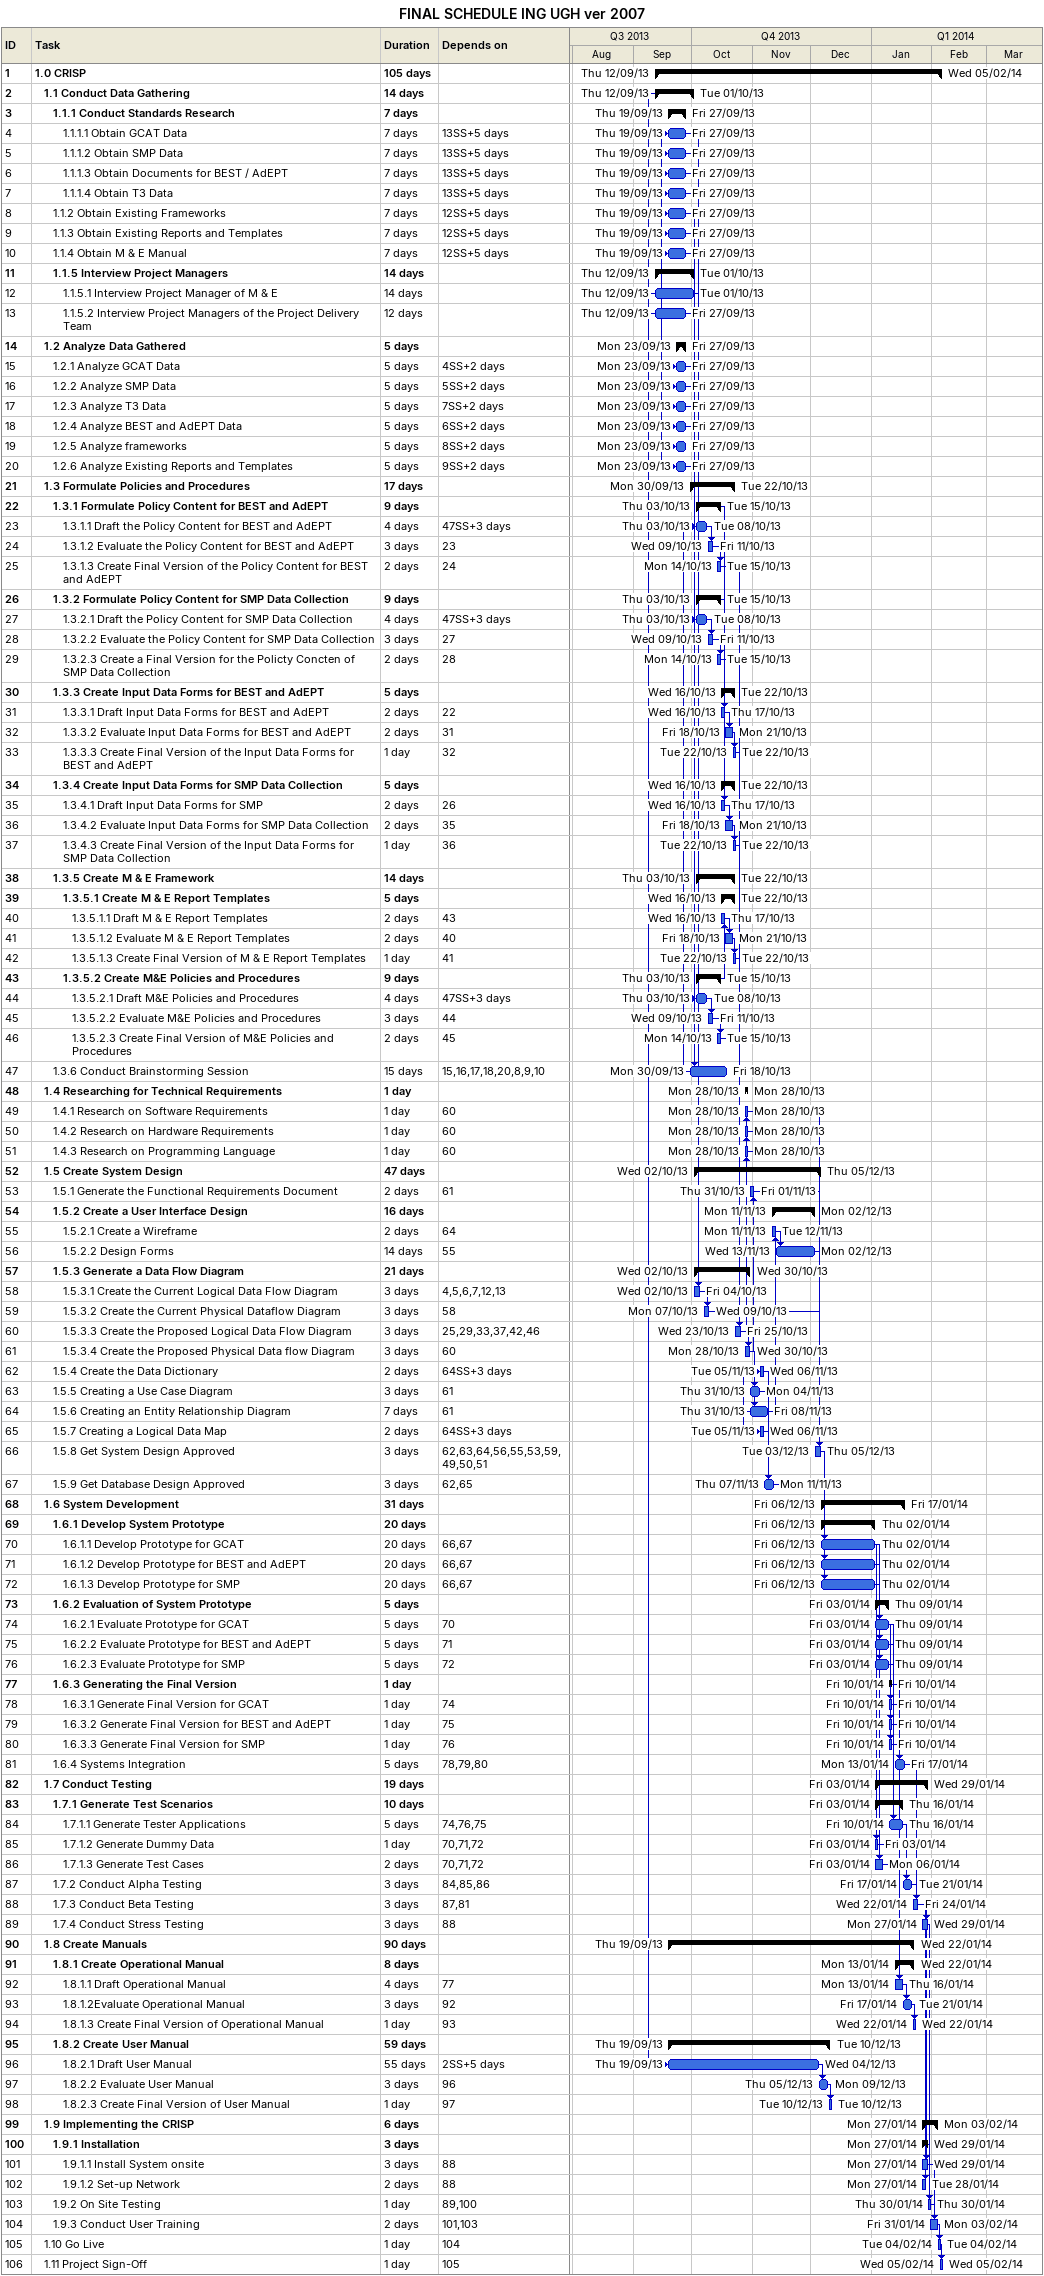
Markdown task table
FINAL SCHEDULE ING UGH ver 2007

| ID | Level | Task | Duration | Start | Finish | Predecessors |
|---|---|---|---|---|---|---|
| 1 | 1 | **1.0 CRISP** | 105d | 2013-09-12 | 2014-02-05 |  |
| 2 | 2 | **1.1 Conduct Data Gathering** | 14d | 2013-09-12 | 2013-10-01 |  |
| 3 | 3 | **1.1.1 Conduct Standards Research** | 7d | 2013-09-19 | 2013-09-27 |  |
| 4 | 4 | 1.1.1.1 Obtain GCAT Data | 7d | 2013-09-19 | 2013-09-27 | 13SS+5d |
| 5 | 4 | 1.1.1.2 Obtain SMP Data | 7d | 2013-09-19 | 2013-09-27 | 13SS+5d |
| 6 | 4 | 1.1.1.3 Obtain Documents for BEST / AdEPT | 7d | 2013-09-19 | 2013-09-27 | 13SS+5d |
| 7 | 4 | 1.1.1.4 Obtain T3 Data | 7d | 2013-09-19 | 2013-09-27 | 13SS+5d |
| 8 | 3 | 1.1.2 Obtain Existing Frameworks | 7d | 2013-09-19 | 2013-09-27 | 12SS+5d |
| 9 | 3 | 1.1.3 Obtain Existing Reports and Templates | 7d | 2013-09-19 | 2013-09-27 | 12SS+5d |
| 10 | 3 | 1.1.4 Obtain M & E Manual | 7d | 2013-09-19 | 2013-09-27 | 12SS+5d |
| 11 | 3 | **1.1.5 Interview Project Managers** | 14d | 2013-09-12 | 2013-10-01 |  |
| 12 | 4 | 1.1.5.1 Interview Project Manager of M & E | 14d | 2013-09-12 | 2013-10-01 |  |
| 13 | 4 | 1.1.5.2 Interview Project Managers of the Project Delivery Team | 12d | 2013-09-12 | 2013-09-27 |  |
| 14 | 2 | **1.2 Analyze Data Gathered** | 5d | 2013-09-23 | 2013-09-27 |  |
| 15 | 3 | 1.2.1 Analyze GCAT Data | 5d | 2013-09-23 | 2013-09-27 | 4SS+2d |
| 16 | 3 | 1.2.2 Analyze SMP Data | 5d | 2013-09-23 | 2013-09-27 | 5SS+2d |
| 17 | 3 | 1.2.3 Analyze T3 Data | 5d | 2013-09-23 | 2013-09-27 | 7SS+2d |
| 18 | 3 | 1.2.4 Analyze BEST and AdEPT Data | 5d | 2013-09-23 | 2013-09-27 | 6SS+2d |
| 19 | 3 | 1.2.5 Analyze frameworks | 5d | 2013-09-23 | 2013-09-27 | 8SS+2d |
| 20 | 3 | 1.2.6 Analyze Existing Reports and Templates | 5d | 2013-09-23 | 2013-09-27 | 9SS+2d |
| 21 | 2 | **1.3 Formulate Policies and Procedures** | 17d | 2013-09-30 | 2013-10-22 |  |
| 22 | 3 | **1.3.1 Formulate Policy Content for BEST and AdEPT** | 9d | 2013-10-03 | 2013-10-15 |  |
| 23 | 4 | 1.3.1.1 Draft the Policy Content for BEST and AdEPT | 4d | 2013-10-03 | 2013-10-08 | 47SS+3d |
| 24 | 4 | 1.3.1.2 Evaluate the Policy Content for BEST and AdEPT | 3d | 2013-10-09 | 2013-10-11 | 23 |
| 25 | 4 | 1.3.1.3 Create Final Version of the Policy Content for BEST and AdEPT | 2d | 2013-10-14 | 2013-10-15 | 24 |
| 26 | 3 | **1.3.2 Formulate Policy Content for SMP Data Collection** | 9d | 2013-10-03 | 2013-10-15 |  |
| 27 | 4 | 1.3.2.1 Draft the Policy Content for SMP Data Collection | 4d | 2013-10-03 | 2013-10-08 | 47SS+3d |
| 28 | 4 | 1.3.2.2 Evaluate the Policy Content for SMP Data Collection | 3d | 2013-10-09 | 2013-10-11 | 27 |
| 29 | 4 | 1.3.2.3 Create a Final Version for the Policty Concten of SMP Data Collection | 2d | 2013-10-14 | 2013-10-15 | 28 |
| 30 | 3 | **1.3.3 Create Input Data Forms for BEST and AdEPT** | 5d | 2013-10-16 | 2013-10-22 |  |
| 31 | 4 | 1.3.3.1 Draft Input Data Forms for BEST and AdEPT | 2d | 2013-10-16 | 2013-10-17 | 22 |
| 32 | 4 | 1.3.3.2 Evaluate Input Data Forms for BEST and AdEPT | 2d | 2013-10-18 | 2013-10-21 | 31 |
| 33 | 4 | 1.3.3.3 Create Final Version of the Input Data Forms for BEST and AdEPT | 1d | 2013-10-22 | 2013-10-22 | 32 |
| 34 | 3 | **1.3.4 Create Input Data Forms for SMP Data Collection** | 5d | 2013-10-16 | 2013-10-22 |  |
| 35 | 4 | 1.3.4.1 Draft Input Data Forms for SMP | 2d | 2013-10-16 | 2013-10-17 | 26 |
| 36 | 4 | 1.3.4.2 Evaluate Input Data Forms for SMP Data Collection | 2d | 2013-10-18 | 2013-10-21 | 35 |
| 37 | 4 | 1.3.4.3 Create Final Version of the Input Data Forms for SMP Data Collection | 1d | 2013-10-22 | 2013-10-22 | 36 |
| 38 | 3 | **1.3.5 Create M & E Framework** | 14d | 2013-10-03 | 2013-10-22 |  |
| 39 | 4 | **1.3.5.1 Create M & E Report Templates** | 5d | 2013-10-16 | 2013-10-22 |  |
| 40 | 5 | 1.3.5.1.1 Draft M & E Report Templates | 2d | 2013-10-16 | 2013-10-17 | 43 |
| 41 | 5 | 1.3.5.1.2 Evaluate M & E Report Templates | 2d | 2013-10-18 | 2013-10-21 | 40 |
| 42 | 5 | 1.3.5.1.3 Create Final Version of M & E Report Templates | 1d | 2013-10-22 | 2013-10-22 | 41 |
| 43 | 4 | **1.3.5.2 Create M&E Policies and Procedures** | 9d | 2013-10-03 | 2013-10-15 |  |
| 44 | 5 | 1.3.5.2.1 Draft M&E Policies and Procedures | 4d | 2013-10-03 | 2013-10-08 | 47SS+3d |
| 45 | 5 | 1.3.5.2.2 Evaluate M&E Policies and Procedures | 3d | 2013-10-09 | 2013-10-11 | 44 |
| 46 | 5 | 1.3.5.2.3 Create Final Version of M&E Policies and Procedures | 2d | 2013-10-14 | 2013-10-15 | 45 |
| 47 | 3 | 1.3.6 Conduct Brainstorming Session | 15d | 2013-09-30 | 2013-10-18 | 15, 16, 17, 18, 20, 8, 9, 10 |
| 48 | 2 | **1.4 Researching for Technical Requirements** | 1d | 2013-10-28 | 2013-10-28 |  |
| 49 | 3 | 1.4.1 Research on Software Requirements | 1d | 2013-10-28 | 2013-10-28 | 60 |
| 50 | 3 | 1.4.2 Research on Hardware Requirements | 1d | 2013-10-28 | 2013-10-28 | 60 |
| 51 | 3 | 1.4.3 Research on Programming Language | 1d | 2013-10-28 | 2013-10-28 | 60 |
| 52 | 2 | **1.5 Create System Design** | 47d | 2013-10-02 | 2013-12-05 |  |
| 53 | 3 | 1.5.1 Generate the Functional Requirements Document | 2d | 2013-10-31 | 2013-11-01 | 61 |
| 54 | 3 | **1.5.2 Create a User Interface Design** | 16d | 2013-11-11 | 2013-12-02 |  |
| 55 | 4 | 1.5.2.1 Create a Wireframe | 2d | 2013-11-11 | 2013-11-12 | 64 |
| 56 | 4 | 1.5.2.2 Design Forms | 14d | 2013-11-13 | 2013-12-02 | 55 |
| 57 | 3 | **1.5.3 Generate a Data Flow Diagram** | 21d | 2013-10-02 | 2013-10-30 |  |
| 58 | 4 | 1.5.3.1 Create the Current Logical Data Flow Diagram | 3d | 2013-10-02 | 2013-10-04 | 4, 5, 6, 7, 12, 13 |
| 59 | 4 | 1.5.3.2 Create the Current Physical Dataflow Diagram | 3d | 2013-10-07 | 2013-10-09 | 58 |
| 60 | 4 | 1.5.3.3 Create the Proposed Logical Data Flow Diagram | 3d | 2013-10-23 | 2013-10-25 | 25, 29, 33, 37, 42, 46 |
| 61 | 4 | 1.5.3.4 Create the Proposed Physical Data flow Diagram | 3d | 2013-10-28 | 2013-10-30 | 60 |
| 62 | 3 | 1.5.4 Create the Data Dictionary | 2d | 2013-11-05 | 2013-11-06 | 64SS+3d |
| 63 | 3 | 1.5.5 Creating a Use Case Diagram | 3d | 2013-10-31 | 2013-11-04 | 61 |
| 64 | 3 | 1.5.6 Creating an Entity Relationship Diagram | 7d | 2013-10-31 | 2013-11-08 | 61 |
| 65 | 3 | 1.5.7 Creating a Logical Data Map | 2d | 2013-11-05 | 2013-11-06 | 64SS+3d |
| 66 | 3 | 1.5.8 Get System Design Approved | 3d | 2013-12-03 | 2013-12-05 | 62, 63, 64, 56, 55, 53, 59, 49, 50, 51 |
| 67 | 3 | 1.5.9 Get Database Design Approved | 3d | 2013-11-07 | 2013-11-11 | 62, 65 |
| 68 | 2 | **1.6 System Development** | 31d | 2013-12-06 | 2014-01-17 |  |
| 69 | 3 | **1.6.1 Develop System Prototype** | 20d | 2013-12-06 | 2014-01-02 |  |
| 70 | 4 | 1.6.1.1 Develop Prototype for GCAT | 20d | 2013-12-06 | 2014-01-02 | 66, 67 |
| 71 | 4 | 1.6.1.2 Develop Prototype for BEST and AdEPT | 20d | 2013-12-06 | 2014-01-02 | 66, 67 |
| 72 | 4 | 1.6.1.3 Develop Prototype for SMP | 20d | 2013-12-06 | 2014-01-02 | 66, 67 |
| 73 | 3 | **1.6.2 Evaluation of System Prototype** | 5d | 2014-01-03 | 2014-01-09 |  |
| 74 | 4 | 1.6.2.1 Evaluate Prototype for GCAT | 5d | 2014-01-03 | 2014-01-09 | 70 |
| 75 | 4 | 1.6.2.2 Evaluate Prototype for BEST and AdEPT | 5d | 2014-01-03 | 2014-01-09 | 71 |
| 76 | 4 | 1.6.2.3 Evaluate Prototype for SMP | 5d | 2014-01-03 | 2014-01-09 | 72 |
| 77 | 3 | **1.6.3 Generating the Final Version** | 1d | 2014-01-10 | 2014-01-10 |  |
| 78 | 4 | 1.6.3.1 Generate Final Version for GCAT | 1d | 2014-01-10 | 2014-01-10 | 74 |
| 79 | 4 | 1.6.3.2 Generate Final Version for BEST and AdEPT | 1d | 2014-01-10 | 2014-01-10 | 75 |
| 80 | 4 | 1.6.3.3 Generate Final Version for SMP | 1d | 2014-01-10 | 2014-01-10 | 76 |
| 81 | 3 | 1.6.4 Systems Integration | 5d | 2014-01-13 | 2014-01-17 | 78, 79, 80 |
| 82 | 2 | **1.7 Conduct Testing** | 19d | 2014-01-03 | 2014-01-29 |  |
| 83 | 3 | **1.7.1 Generate Test Scenarios** | 10d | 2014-01-03 | 2014-01-16 |  |
| 84 | 4 | 1.7.1.1 Generate Tester Applications | 5d | 2014-01-10 | 2014-01-16 | 74, 76, 75 |
| 85 | 4 | 1.7.1.2 Generate Dummy Data | 1d | 2014-01-03 | 2014-01-03 | 70, 71, 72 |
| 86 | 4 | 1.7.1.3 Generate Test Cases | 2d | 2014-01-03 | 2014-01-06 | 70, 71, 72 |
| 87 | 3 | 1.7.2 Conduct Alpha Testing | 3d | 2014-01-17 | 2014-01-21 | 84, 85, 86 |
| 88 | 3 | 1.7.3 Conduct Beta Testing | 3d | 2014-01-22 | 2014-01-24 | 87, 81 |
| 89 | 3 | 1.7.4 Conduct Stress Testing | 3d | 2014-01-27 | 2014-01-29 | 88 |
| 90 | 2 | **1.8 Create Manuals** | 90d | 2013-09-19 | 2014-01-22 |  |
| 91 | 3 | **1.8.1 Create Operational Manual** | 8d | 2014-01-13 | 2014-01-22 |  |
| 92 | 4 | 1.8.1.1 Draft Operational Manual | 4d | 2014-01-13 | 2014-01-16 | 77 |
| 93 | 4 | 1.8.1.2Evaluate Operational Manual | 3d | 2014-01-17 | 2014-01-21 | 92 |
| 94 | 4 | 1.8.1.3 Create Final Version of Operational Manual | 1d | 2014-01-22 | 2014-01-22 | 93 |
| 95 | 3 | **1.8.2 Create User Manual** | 59d | 2013-09-19 | 2013-12-10 |  |
| 96 | 4 | 1.8.2.1 Draft User Manual | 55d | 2013-09-19 | 2013-12-04 | 2SS+5d |
| 97 | 4 | 1.8.2.2 Evaluate User Manual | 3d | 2013-12-05 | 2013-12-09 | 96 |
| 98 | 4 | 1.8.2.3 Create Final Version of User Manual | 1d | 2013-12-10 | 2013-12-10 | 97 |
| 99 | 2 | **1.9 Implementing the CRISP** | 6d | 2014-01-27 | 2014-02-03 |  |
| 100 | 3 | **1.9.1 Installation** | 3d | 2014-01-27 | 2014-01-29 |  |
| 101 | 4 | 1.9.1.1 Install System onsite | 3d | 2014-01-27 | 2014-01-29 | 88 |
| 102 | 4 | 1.9.1.2 Set-up Network | 2d | 2014-01-27 | 2014-01-28 | 88 |
| 103 | 3 | 1.9.2 On Site Testing | 1d | 2014-01-30 | 2014-01-30 | 89, 100 |
| 104 | 3 | 1.9.3 Conduct User Training | 2d | 2014-01-31 | 2014-02-03 | 101, 103 |
| 105 | 2 | 1.10 Go Live | 1d | 2014-02-04 | 2014-02-04 | 104 |
| 106 | 2 | 1.11 Project Sign-Off | 1d | 2014-02-05 | 2014-02-05 | 105 |
